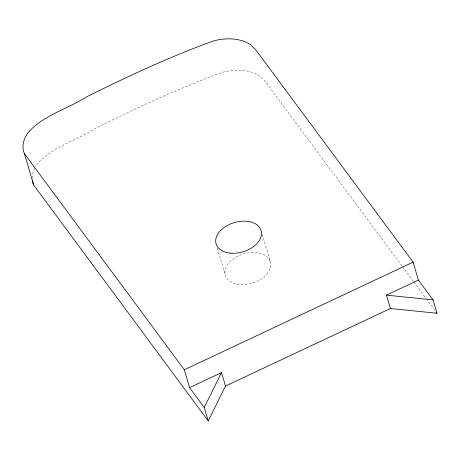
<?xml version="1.0" encoding="UTF-8"?>
<svg xmlns="http://www.w3.org/2000/svg" width="460" height="460" viewBox="0 0 460 460"><rect width="100%" height="100%" fill="white"/><g stroke="black" fill="none" stroke-linecap="round" stroke-linejoin="round"><path stroke-width="0.34" stroke-dasharray="2.3 1.72" d="M401.965 265.989L264.833 80.971L259.302 75.791A40.336 26.197 -16.4 0 0 222.467 72.323C178.957 88.176 136.885 107.72 95.456 128.357C76.481 140.513 52.526 146.516 37.335 163.95A40.572 26.346 -16.4 0 0 35.42 166.899M402.397 266.57L413.505 281.555M413.931 282.13L425.891 298.27M426.322 298.845L435.292 310.948M262.257 234.399L270.474 262.327A23.483 15.249 -16.4 0 1 239.694 284.481A23.483 15.249 -16.4 0 1 233.329 258.825A23.483 15.249 -16.4 0 1 270.474 262.327M217.373 248.199L225.193 274.764M32.217 178.325A40.572 26.346 -16.4 0 1 35.087 167.503"/><path stroke-width="0.69" d="M208.23 420.94L225.492 386.066L390.367 308.505L437 313.254L433.078 299.897L418.404 280.1L413.109 262.131L255.611 49.645L250.079 44.459A40.336 26.197 -16.4 0 0 213.25 40.992C169.734 56.844 127.661 76.395 86.238 97.031C67.258 109.187 43.309 115.184 28.117 132.624A40.572 26.346 -16.4 0 0 24.443 153.715L33.666 185.041L208.23 420.94L204.246 407.433L189.589 387.63L184.328 369.771L24.449 153.715M204.246 407.433L221.53 372.594L225.492 386.066M184.328 369.771L413.109 262.131M189.589 387.63L221.53 372.594M390.367 308.505L386.44 295.147L418.404 280.1M386.44 295.147L433.078 299.897M436.143 312.104L437 313.254M33.666 185.041A40.572 26.346 -16.4 0 1 32.372 180.406M230.477 253.149A23.483 15.249 -16.4 0 0 261.257 230.995A23.483 15.249 -16.4 0 0 224.106 227.499A23.483 15.249 -16.4 0 0 230.477 253.149"/></g></svg>
